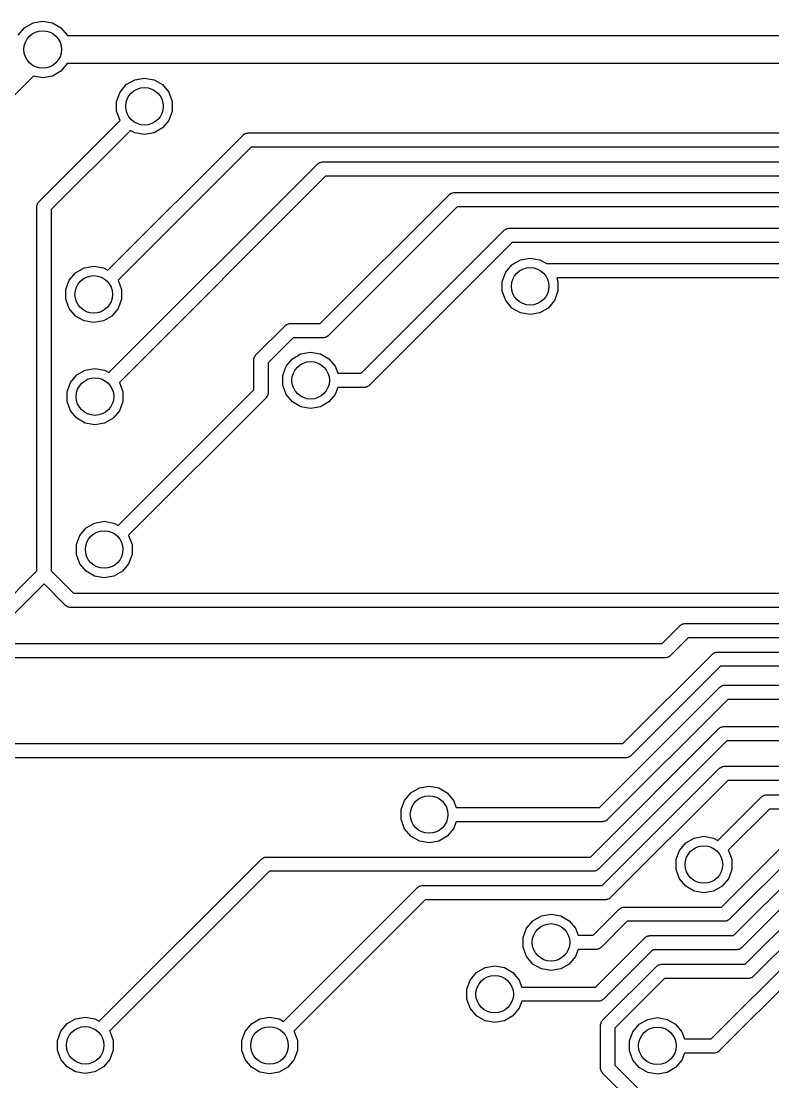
# Model space of a CAD drawing. Extents: x 0 to 100, y -163 to 0.
# Drawn here: x 21.77 to 29.78, y -81.92 to -70.61 of the extents above; entities that cross this region are included whole.
import ezdxf

# ---------------------------------------------------------------- set-up
doc = ezdxf.new("R2010")
doc.units = 0
doc.header["$MEASUREMENT"] = 0
doc.layers.add('BLACK', color=7, linetype='CONTINUOUS')

msp = doc.modelspace()

# ---------------------------------------------------------------- linework, layer by layer
at = {"layer": 'Black'}
for p, q in [((21.8097, -70.6807), (21.9003, -70.6284)), ((21.9003, -70.6284), (22.0033, -70.6103)), ((22.0033, -70.6103), (22.1063, -70.6284)), ((22.1063, -70.6284), (22.1969, -70.6807)), ((21.7425, -70.7608), (21.8097, -70.6807)), ((22.1969, -70.6807), (22.2641, -70.7608)), ((22.2641, -70.7608), (22.2643, -70.7614)), ((22.2643, -70.7614), (40.2545, -70.7614)), ((22.2641, -71.062), (22.1969, -71.1421)), ((22.2643, -71.0614), (22.2641, -71.062)), ((40.1924, -71.0614), (22.2643, -71.0614)), ((21.9047, -71.1952), (18.1134, -74.9864)), ((22.0033, -71.2125), (21.9047, -71.1952)), ((22.1063, -71.1944), (22.0033, -71.2125)), ((22.1969, -71.1421), (22.1063, -71.1944)), ((22.9844, -71.2343), (23.0874, -71.2162)), ((23.0874, -71.2162), (23.1904, -71.2343)), ((22.8266, -71.3667), (22.8938, -71.2866)), ((22.8938, -71.2866), (22.9844, -71.2343)), ((23.1904, -71.2343), (23.281, -71.2866)), ((23.281, -71.2866), (23.3482, -71.3667)), ((22.7908, -71.465), (22.8266, -71.3667)), ((23.3482, -71.3667), (23.384, -71.465)), ((22.7908, -71.5696), (22.7908, -71.465)), ((22.8266, -71.6679), (22.7908, -71.5696)), ((23.384, -71.5696), (23.3482, -71.6679)), ((23.384, -71.465), (23.384, -71.5696)), ((21.9641, -72.5328), (22.8277, -71.6692)), ((22.8277, -71.6692), (22.8266, -71.6679)), ((23.3482, -71.6679), (23.281, -71.748)), ((22.9386, -71.7738), (22.0942, -72.6183)), ((22.9844, -71.8003), (22.9386, -71.7738)), ((23.281, -71.748), (23.1904, -71.8003)), ((22.6957, -73.2661), (24.1376, -71.8242)), ((23.0874, -71.8184), (22.9844, -71.8003)), ((23.1904, -71.8003), (23.0874, -71.8184)), ((24.1376, -71.8242), (24.1403, -71.8222)), ((24.1403, -71.8222), (24.1425, -71.8197)), ((24.1425, -71.8197), (24.1511, -71.8147)), ((24.1511, -71.8147), (24.1593, -71.809)), ((24.1593, -71.809), (24.1625, -71.8081)), ((24.1625, -71.8081), (24.1654, -71.8064)), ((24.1654, -71.8064), (24.1752, -71.8047)), ((24.1752, -71.8047), (24.1848, -71.8021)), ((24.1848, -71.8021), (24.1882, -71.8024)), ((24.1882, -71.8024), (24.1915, -71.8018)), ((24.1915, -71.8018), (40.5141, -71.8018)), ((24.223, -71.9542), (22.8066, -73.3707)), ((40.4826, -71.9542), (24.223, -71.9542)), ((22.7086, -74.3556), (24.9315, -72.1326)), ((24.9315, -72.1326), (24.9343, -72.1307)), ((24.9343, -72.1307), (24.9364, -72.1281)), ((24.9364, -72.1281), (24.945, -72.1231)), ((24.945, -72.1231), (24.9532, -72.1174)), ((24.9532, -72.1174), (24.9564, -72.1166)), ((24.9564, -72.1166), (24.9593, -72.1149)), ((24.9593, -72.1149), (24.9691, -72.1132)), ((24.9691, -72.1132), (24.9788, -72.1106)), ((24.9788, -72.1106), (24.9821, -72.1109)), ((24.9821, -72.1109), (24.9854, -72.1103)), ((24.9854, -72.1103), (40.1154, -72.1103)), ((25.017, -72.2627), (22.8195, -74.4602)), ((40.0838, -72.2627), (25.017, -72.2627)), ((24.9592, -73.8339), (26.3331, -72.46)), ((26.3331, -72.46), (26.3359, -72.4581)), ((26.3359, -72.4581), (26.338, -72.4555)), ((26.338, -72.4555), (26.3466, -72.4506)), ((26.3466, -72.4506), (26.3548, -72.4449)), ((26.3548, -72.4449), (26.358, -72.444)), ((26.358, -72.444), (26.3609, -72.4423)), ((26.3609, -72.4423), (26.3707, -72.4406)), ((26.3707, -72.4406), (26.3803, -72.438)), ((26.3803, -72.438), (26.3837, -72.4383)), ((26.3837, -72.4383), (26.387, -72.4377)), ((26.387, -72.4377), (39.7359, -72.4377)), ((21.9418, -72.5867), (21.9424, -72.5834)), ((21.9418, -76.4698), (21.9418, -72.5867)), ((21.9421, -72.5801), (21.9447, -72.5704)), ((21.9424, -72.5834), (21.9421, -72.5801)), ((21.9447, -72.5704), (21.9464, -72.5606)), ((21.9464, -72.5606), (21.9481, -72.5577)), ((21.9481, -72.5577), (21.9489, -72.5545)), ((21.9489, -72.5545), (21.9547, -72.5463)), ((21.9547, -72.5463), (21.9596, -72.5377)), ((21.9596, -72.5377), (21.9622, -72.5356)), ((21.9622, -72.5356), (21.9641, -72.5328)), ((22.0942, -72.6183), (22.0942, -76.4698)), ((26.4186, -72.5901), (25.0447, -73.964)), ((39.7043, -72.5901), (26.4186, -72.5901)), ((25.3952, -74.3628), (26.9183, -72.8397)), ((26.9183, -72.8397), (26.9211, -72.8378)), ((26.9211, -72.8378), (26.9232, -72.8352)), ((26.9232, -72.8352), (26.9318, -72.8302)), ((26.9318, -72.8302), (26.94, -72.8245)), ((26.94, -72.8245), (26.9432, -72.8237)), ((26.9432, -72.8237), (26.9461, -72.822)), ((26.9461, -72.822), (26.9559, -72.8203)), ((26.9559, -72.8203), (26.9656, -72.8177)), ((26.9656, -72.8177), (26.9689, -72.818)), ((26.9689, -72.818), (26.9722, -72.8174)), ((26.9722, -72.8174), (39.4083, -72.8174)), ((27.0038, -72.9698), (25.4807, -74.4929)), ((39.3767, -72.9698), (27.0038, -72.9698)), ((27.093, -73.1542), (27.196, -73.1361)), ((27.196, -73.1361), (27.299, -73.1542)), ((22.3533, -73.2919), (22.4439, -73.2396)), ((22.4439, -73.2396), (22.5469, -73.2215)), ((22.5469, -73.2215), (22.6499, -73.2396)), ((22.6499, -73.2396), (22.6957, -73.2661)), ((26.9352, -73.2866), (27.0024, -73.2065)), ((27.0024, -73.2065), (27.093, -73.1542)), ((27.299, -73.1542), (27.3693, -73.1948)), ((27.3693, -73.1948), (39.2351, -73.1948)), ((22.2503, -73.4703), (22.2861, -73.372)), ((22.2861, -73.372), (22.3533, -73.2919)), ((22.8066, -73.3707), (22.8077, -73.372)), ((22.8077, -73.372), (22.8435, -73.4703)), ((26.8994, -73.3849), (26.9352, -73.2866)), ((39.2035, -73.3472), (27.4788, -73.3472)), ((27.4788, -73.3472), (27.4926, -73.3849)), ((22.2503, -73.5749), (22.2503, -73.4703)), ((22.8435, -73.4703), (22.8435, -73.5749)), ((26.8994, -73.4895), (26.8994, -73.3849)), ((26.9352, -73.5878), (26.8994, -73.4895)), ((27.4926, -73.4895), (27.4568, -73.5878)), ((27.4926, -73.3849), (27.4926, -73.4895)), ((22.2861, -73.6732), (22.2503, -73.5749)), ((22.8435, -73.5749), (22.8077, -73.6732)), ((27.0024, -73.6679), (26.9352, -73.5878)), ((27.4568, -73.5878), (27.3896, -73.6679)), ((22.3533, -73.7533), (22.2861, -73.6732)), ((22.8077, -73.6732), (22.7405, -73.7533)), ((27.093, -73.7202), (27.0024, -73.6679)), ((27.3896, -73.6679), (27.299, -73.7202)), ((22.4439, -73.8056), (22.3533, -73.7533)), ((22.5469, -73.8237), (22.4439, -73.8056)), ((22.6499, -73.8056), (22.5469, -73.8237)), ((22.7405, -73.7533), (22.6499, -73.8056)), ((27.196, -73.7383), (27.093, -73.7202)), ((27.299, -73.7202), (27.196, -73.7383)), ((24.275, -74.166), (24.5848, -73.8562)), ((24.5848, -73.8562), (24.5876, -73.8543)), ((24.5876, -73.8543), (24.5897, -73.8517)), ((24.5897, -73.8517), (24.5983, -73.8468)), ((24.5983, -73.8468), (24.6065, -73.841)), ((24.6065, -73.841), (24.6097, -73.8402)), ((24.6097, -73.8402), (24.6126, -73.8385)), ((24.6126, -73.8385), (24.6224, -73.8368)), ((24.6224, -73.8368), (24.6321, -73.8342)), ((24.6321, -73.8342), (24.6354, -73.8345)), ((24.6354, -73.8345), (24.6387, -73.8339)), ((24.6387, -73.8339), (24.9592, -73.8339)), ((24.6703, -73.9863), (24.4051, -74.2515)), ((24.9908, -73.9863), (24.6703, -73.9863)), ((24.9941, -73.9857), (24.9908, -73.9863)), ((24.9974, -73.986), (24.9941, -73.9857)), ((25.0071, -73.9834), (24.9974, -73.986)), ((25.0169, -73.9817), (25.0071, -73.9834)), ((25.0198, -73.98), (25.0169, -73.9817)), ((25.023, -73.9792), (25.0198, -73.98)), ((25.0312, -73.9734), (25.023, -73.9792)), ((25.0398, -73.9685), (25.0312, -73.9734)), ((25.0419, -73.9659), (25.0398, -73.9685)), ((25.0447, -73.964), (25.0419, -73.9659)), ((24.2656, -74.1795), (24.2705, -74.1709)), ((24.2705, -74.1709), (24.2731, -74.1688)), ((24.2731, -74.1688), (24.275, -74.166)), ((24.6642, -74.2083), (24.7548, -74.156)), ((24.7548, -74.156), (24.8578, -74.1379)), ((24.8578, -74.1379), (24.9608, -74.156)), ((24.9608, -74.156), (25.0514, -74.2083)), ((24.2527, -74.2199), (24.2533, -74.2166)), ((24.2527, -74.5404), (24.2527, -74.2199)), ((24.253, -74.2133), (24.2556, -74.2036)), ((24.2533, -74.2166), (24.253, -74.2133)), ((24.2556, -74.2036), (24.2573, -74.1938)), ((24.2573, -74.1938), (24.259, -74.1909)), ((24.259, -74.1909), (24.2598, -74.1877)), ((24.2598, -74.1877), (24.2656, -74.1795)), ((24.4051, -74.2515), (24.4051, -74.572)), ((24.597, -74.2884), (24.6642, -74.2083)), ((25.0514, -74.2083), (25.1186, -74.2884)), ((22.299, -74.4615), (22.3662, -74.3814)), ((22.3662, -74.3814), (22.4568, -74.3291)), ((22.4568, -74.3291), (22.5598, -74.311)), ((22.5598, -74.311), (22.6628, -74.3291)), ((22.6628, -74.3291), (22.7086, -74.3556)), ((24.5612, -74.3867), (24.597, -74.2884)), ((24.5612, -74.4913), (24.5612, -74.3867)), ((25.1186, -74.2884), (25.1457, -74.3628)), ((25.1457, -74.3628), (25.3952, -74.3628)), ((22.2632, -74.5598), (22.299, -74.4615)), ((22.8195, -74.4602), (22.8206, -74.4615)), ((22.8206, -74.4615), (22.8564, -74.5598)), ((24.597, -74.5896), (24.5612, -74.4913)), ((25.4529, -74.5106), (25.4431, -74.5123)), ((25.4558, -74.5089), (25.4529, -74.5106)), ((25.459, -74.5081), (25.4558, -74.5089)), ((25.4672, -74.5023), (25.459, -74.5081)), ((25.4758, -74.4974), (25.4672, -74.5023)), ((25.4779, -74.4948), (25.4758, -74.4974)), ((25.4807, -74.4929), (25.4779, -74.4948)), ((22.2632, -74.6644), (22.2632, -74.5598)), ((22.8069, -75.9863), (24.2527, -74.5404)), ((22.8564, -74.5598), (22.8564, -74.6644)), ((24.3847, -74.6231), (24.3828, -74.6259)), ((24.3873, -74.621), (24.3847, -74.6231)), ((24.3922, -74.6124), (24.3873, -74.621)), ((24.398, -74.6042), (24.3922, -74.6124)), ((24.3988, -74.601), (24.398, -74.6042)), ((24.4005, -74.5981), (24.3988, -74.601)), ((24.4022, -74.5883), (24.4005, -74.5981)), ((24.4048, -74.5786), (24.4022, -74.5883)), ((24.4051, -74.572), (24.4045, -74.5753)), ((24.4045, -74.5753), (24.4048, -74.5786)), ((24.6642, -74.6697), (24.597, -74.5896)), ((25.1186, -74.5896), (25.0514, -74.6697)), ((25.1457, -74.5152), (25.1186, -74.5896)), ((25.4268, -74.5152), (25.1457, -74.5152)), ((25.4301, -74.5146), (25.4268, -74.5152)), ((25.4334, -74.5149), (25.4301, -74.5146)), ((25.4431, -74.5123), (25.4334, -74.5149)), ((22.299, -74.7627), (22.2632, -74.6644)), ((22.8564, -74.6644), (22.8206, -74.7627)), ((24.3828, -74.6259), (22.9178, -76.0909)), ((24.7548, -74.722), (24.6642, -74.6697)), ((24.8578, -74.7401), (24.7548, -74.722)), ((24.9608, -74.722), (24.8578, -74.7401)), ((25.0514, -74.6697), (24.9608, -74.722)), ((22.3662, -74.8428), (22.299, -74.7627)), ((22.4568, -74.8951), (22.3662, -74.8428)), ((22.7534, -74.8428), (22.6628, -74.8951)), ((22.8206, -74.7627), (22.7534, -74.8428)), ((22.5598, -74.9132), (22.4568, -74.8951)), ((22.6628, -74.8951), (22.5598, -74.9132)), ((22.4645, -76.0121), (22.5551, -75.9598)), ((22.5551, -75.9598), (22.6581, -75.9417)), ((22.6581, -75.9417), (22.7611, -75.9598)), ((22.7611, -75.9598), (22.8069, -75.9863)), ((22.3615, -76.1905), (22.3973, -76.0922)), ((22.3973, -76.0922), (22.4645, -76.0121)), ((22.9178, -76.0909), (22.9189, -76.0922)), ((22.9189, -76.0922), (22.9547, -76.1905)), ((22.3615, -76.2951), (22.3615, -76.1905)), ((22.9547, -76.1905), (22.9547, -76.2951)), ((22.3973, -76.3934), (22.3615, -76.2951)), ((22.9547, -76.2951), (22.9189, -76.3934)), ((22.4645, -76.4735), (22.3973, -76.3934)), ((22.9189, -76.3934), (22.8517, -76.4735)), ((21.5258, -76.8858), (21.9418, -76.4698)), ((22.0942, -76.4698), (22.3322, -76.7078)), ((22.5551, -76.5258), (22.4645, -76.4735)), ((22.6581, -76.5439), (22.5551, -76.5258)), ((22.7611, -76.5258), (22.6581, -76.5439)), ((22.8517, -76.4735), (22.7611, -76.5258)), ((22.018, -76.6092), (21.6113, -77.0159)), ((22.2467, -76.8379), (22.018, -76.6092)), ((22.3322, -76.7078), (38.5246, -76.7078)), ((22.2495, -76.8398), (22.2467, -76.8379)), ((22.2516, -76.8424), (22.2495, -76.8398)), ((22.2602, -76.8473), (22.2516, -76.8424)), ((22.2684, -76.8531), (22.2602, -76.8473)), ((22.2716, -76.8539), (22.2684, -76.8531)), ((22.2745, -76.8556), (22.2716, -76.8539)), ((22.2843, -76.8573), (22.2745, -76.8556)), ((22.294, -76.8599), (22.2843, -76.8573)), ((22.2973, -76.8596), (22.294, -76.8599)), ((22.3006, -76.8602), (22.2973, -76.8596)), ((38.5562, -76.8602), (22.3006, -76.8602)), ((28.6021, -77.2458), (28.7955, -77.0524)), ((28.7955, -77.0524), (28.7983, -77.0505)), ((28.7983, -77.0505), (28.8004, -77.0479)), ((28.8004, -77.0479), (28.809, -77.0429)), ((28.809, -77.0429), (28.8172, -77.0372)), ((28.8172, -77.0372), (28.8204, -77.0364)), ((28.8204, -77.0364), (28.8233, -77.0347)), ((28.8233, -77.0347), (28.8331, -77.033)), ((28.8331, -77.033), (28.8428, -77.0304)), ((28.8428, -77.0304), (28.8461, -77.0307)), ((28.8461, -77.0307), (28.8494, -77.0301)), ((28.8494, -77.0301), (38.634, -77.0301)), ((28.881, -77.1825), (28.6876, -77.3759)), ((38.6656, -77.1825), (28.881, -77.1825)), ((20.5329, -77.2458), (28.6021, -77.2458)), ((29.1751, -77.3382), (29.1848, -77.3356)), ((29.1848, -77.3356), (29.1881, -77.3359)), ((29.1881, -77.3359), (29.1914, -77.3353)), ((29.1914, -77.3353), (39.0716, -77.3353)), ((28.6337, -77.3982), (20.5645, -77.3982)), ((28.1846, -78.3105), (29.1375, -77.3576)), ((28.637, -77.3976), (28.6337, -77.3982)), ((28.6403, -77.3979), (28.637, -77.3976)), ((28.65, -77.3953), (28.6403, -77.3979)), ((28.6598, -77.3936), (28.65, -77.3953)), ((28.6627, -77.3919), (28.6598, -77.3936)), ((28.6659, -77.3911), (28.6627, -77.3919)), ((28.6741, -77.3853), (28.6659, -77.3911)), ((28.6827, -77.3804), (28.6741, -77.3853)), ((28.6848, -77.3778), (28.6827, -77.3804)), ((28.6876, -77.3759), (28.6848, -77.3778)), ((29.1375, -77.3576), (29.1403, -77.3557)), ((29.1403, -77.3557), (29.1424, -77.3531)), ((29.1424, -77.3531), (29.151, -77.3481)), ((29.151, -77.3481), (29.1592, -77.3424)), ((29.1592, -77.3424), (29.1624, -77.3416)), ((29.1624, -77.3416), (29.1653, -77.3399)), ((29.1653, -77.3399), (29.1751, -77.3382)), ((29.223, -77.4877), (28.2701, -78.4406)), ((39.1032, -77.4877), (29.223, -77.4877)), ((27.9351, -78.9917), (29.217, -77.7098)), ((29.217, -77.7098), (29.2198, -77.7079)), ((29.2198, -77.7079), (29.2219, -77.7053)), ((29.2219, -77.7053), (29.2305, -77.7004)), ((29.2305, -77.7004), (29.2387, -77.6946)), ((29.2387, -77.6946), (29.2419, -77.6938)), ((29.2419, -77.6938), (29.2448, -77.6921)), ((29.2448, -77.6921), (29.2546, -77.6904)), ((29.2546, -77.6904), (29.2643, -77.6878)), ((29.2643, -77.6878), (29.2676, -77.6881)), ((29.2676, -77.6881), (29.2709, -77.6875)), ((29.2709, -77.6875), (39.4266, -77.6875)), ((29.3025, -77.8399), (28.0206, -79.1218)), ((39.4582, -77.8399), (29.3025, -77.8399)), ((29.2451, -78.1315), (29.2547, -78.1289)), ((29.2547, -78.1289), (29.2581, -78.1292)), ((29.2581, -78.1292), (29.2614, -78.1286)), ((29.2614, -78.1286), (39.6925, -78.1286)), ((27.8378, -79.5206), (29.2075, -78.151)), ((29.2075, -78.151), (29.2102, -78.149)), ((29.2102, -78.149), (29.2124, -78.1465)), ((29.2124, -78.1465), (29.221, -78.1415)), ((29.221, -78.1415), (29.2292, -78.1358)), ((29.2292, -78.1358), (29.2324, -78.1349)), ((29.2324, -78.1349), (29.2353, -78.1332)), ((29.2353, -78.1332), (29.2451, -78.1315)), ((21.5038, -78.3105), (28.1846, -78.3105)), ((29.2929, -78.281), (27.9233, -79.6507)), ((39.7241, -78.281), (29.2929, -78.281)), ((28.2162, -78.4629), (21.5354, -78.4629)), ((28.2195, -78.4623), (28.2162, -78.4629)), ((28.2228, -78.4626), (28.2195, -78.4623)), ((28.2325, -78.46), (28.2228, -78.4626)), ((28.2423, -78.4583), (28.2325, -78.46)), ((28.2452, -78.4566), (28.2423, -78.4583)), ((28.2484, -78.4558), (28.2452, -78.4566)), ((28.2566, -78.45), (28.2484, -78.4558)), ((28.2652, -78.4451), (28.2566, -78.45)), ((28.2673, -78.4425), (28.2652, -78.4451)), ((28.2701, -78.4406), (28.2673, -78.4425)), ((27.9643, -79.8257), (29.2149, -78.5751)), ((29.2149, -78.5751), (29.2177, -78.5732)), ((29.2177, -78.5732), (29.2198, -78.5706)), ((29.2198, -78.5706), (29.2284, -78.5656)), ((29.2284, -78.5656), (29.2366, -78.5599)), ((29.2366, -78.5599), (29.2398, -78.5591)), ((29.2398, -78.5591), (29.2427, -78.5574)), ((29.2427, -78.5574), (29.2525, -78.5557)), ((29.2525, -78.5557), (29.2622, -78.5531)), ((29.2622, -78.5531), (29.2655, -78.5534)), ((29.2655, -78.5534), (29.2688, -78.5528)), ((29.2688, -78.5528), (39.9755, -78.5528)), ((25.9256, -78.8372), (26.0162, -78.7849)), ((26.0162, -78.7849), (26.1192, -78.7668)), ((26.1192, -78.7668), (26.2222, -78.7849)), ((26.2222, -78.7849), (26.3128, -78.8372)), ((29.3004, -78.7052), (28.0498, -79.9558)), ((40.0071, -78.7052), (29.3004, -78.7052)), ((25.8226, -79.0156), (25.8584, -78.9173)), ((25.8584, -78.9173), (25.9256, -78.8372)), ((26.3128, -78.8372), (26.38, -78.9173)), ((26.38, -78.9173), (26.4071, -78.9917)), ((29.1959, -79.3446), (29.6602, -78.8802)), ((29.6602, -78.8802), (29.663, -78.8783)), ((29.663, -78.8783), (29.6651, -78.8757)), ((29.6651, -78.8757), (29.6737, -78.8708)), ((29.6737, -78.8708), (29.6819, -78.865)), ((29.6819, -78.865), (29.6851, -78.8642)), ((29.6851, -78.8642), (29.688, -78.8625)), ((29.688, -78.8625), (29.6978, -78.8608)), ((29.6978, -78.8608), (29.7075, -78.8582)), ((29.7075, -78.8582), (29.7108, -78.8585)), ((29.7108, -78.8585), (29.7141, -78.8579)), ((29.7141, -78.8579), (40.3774, -78.8579)), ((25.8226, -79.1202), (25.8226, -79.0156)), ((26.4071, -78.9917), (27.9351, -78.9917)), ((29.7457, -79.0103), (29.3068, -79.4492)), ((40.409, -79.0103), (29.7457, -79.0103)), ((25.8584, -79.2185), (25.8226, -79.1202)), ((26.4071, -79.1441), (26.38, -79.2185)), ((27.9667, -79.1441), (26.4071, -79.1441)), ((27.97, -79.1435), (27.9667, -79.1441)), ((27.9733, -79.1438), (27.97, -79.1435)), ((27.983, -79.1412), (27.9733, -79.1438)), ((27.9928, -79.1395), (27.983, -79.1412)), ((27.9957, -79.1378), (27.9928, -79.1395)), ((27.9989, -79.137), (27.9957, -79.1378)), ((28.0071, -79.1312), (27.9989, -79.137)), ((28.0157, -79.1263), (28.0071, -79.1312)), ((28.0178, -79.1237), (28.0157, -79.1263)), ((28.0206, -79.1218), (28.0178, -79.1237)), ((25.9256, -79.2986), (25.8584, -79.2185)), ((26.38, -79.2185), (26.3128, -79.2986)), ((29.2347, -80.0538), (30.1032, -79.1853)), ((26.0162, -79.3509), (25.9256, -79.2986)), ((26.1192, -79.369), (26.0162, -79.3509)), ((26.2222, -79.3509), (26.1192, -79.369)), ((26.3128, -79.2986), (26.2222, -79.3509)), ((28.7863, -79.4505), (28.8535, -79.3704)), ((28.8535, -79.3704), (28.9441, -79.3181)), ((28.9441, -79.3181), (29.0471, -79.3)), ((29.0471, -79.3), (29.1501, -79.3181)), ((29.1501, -79.3181), (29.1959, -79.3446)), ((30.1887, -79.3154), (29.3202, -80.1839)), ((28.7505, -79.5488), (28.7863, -79.4505)), ((29.3068, -79.4492), (29.3079, -79.4505)), ((29.3079, -79.4505), (29.3437, -79.5488)), ((22.6046, -81.2715), (24.3331, -79.5429)), ((24.3331, -79.5429), (24.3359, -79.541)), ((24.3359, -79.541), (24.338, -79.5384)), ((24.338, -79.5384), (24.3466, -79.5335)), ((24.3466, -79.5335), (24.3548, -79.5277)), ((24.3548, -79.5277), (24.358, -79.5269)), ((24.358, -79.5269), (24.3609, -79.5252)), ((24.3609, -79.5252), (24.3707, -79.5235)), ((24.3707, -79.5235), (24.3804, -79.5209)), ((24.3804, -79.5209), (24.3837, -79.5212)), ((24.3837, -79.5212), (24.387, -79.5206)), ((24.387, -79.5206), (27.8378, -79.5206)), ((28.7505, -79.6534), (28.7505, -79.5488)), ((29.3437, -79.5488), (29.3437, -79.6534)), ((29.3611, -80.3589), (30.1926, -79.5274)), ((24.4186, -79.673), (22.7155, -81.3761)), ((27.8694, -79.673), (24.4186, -79.673)), ((27.8727, -79.6724), (27.8694, -79.673)), ((27.876, -79.6727), (27.8727, -79.6724)), ((27.8857, -79.6701), (27.876, -79.6727)), ((27.8955, -79.6684), (27.8857, -79.6701)), ((27.8984, -79.6667), (27.8955, -79.6684)), ((27.9016, -79.6659), (27.8984, -79.6667)), ((27.9098, -79.6601), (27.9016, -79.6659)), ((27.9184, -79.6552), (27.9098, -79.6601)), ((27.9205, -79.6526), (27.9184, -79.6552)), ((27.9233, -79.6507), (27.9205, -79.6526)), ((28.7863, -79.7517), (28.7505, -79.6534)), ((29.3437, -79.6534), (29.3079, -79.7517)), ((30.2781, -79.6575), (29.4466, -80.489)), ((28.8535, -79.8318), (28.7863, -79.7517)), ((29.3079, -79.7517), (29.2407, -79.8318)), ((24.5686, -81.2732), (25.9937, -79.848)), ((25.9937, -79.848), (25.9965, -79.8461)), ((25.9965, -79.8461), (25.9986, -79.8435)), ((25.9986, -79.8435), (26.0072, -79.8385)), ((26.0072, -79.8385), (26.0154, -79.8328)), ((26.0154, -79.8328), (26.0186, -79.832)), ((26.0186, -79.832), (26.0215, -79.8303)), ((26.0215, -79.8303), (26.0313, -79.8286)), ((26.0313, -79.8286), (26.041, -79.826)), ((26.041, -79.826), (26.0443, -79.8263)), ((26.0443, -79.8263), (26.0476, -79.8257)), ((26.0476, -79.8257), (27.9643, -79.8257)), ((28.9441, -79.8841), (28.8535, -79.8318)), ((29.0471, -79.9022), (28.9441, -79.8841)), ((29.1501, -79.8841), (29.0471, -79.9022)), ((29.2407, -79.8318), (29.1501, -79.8841)), ((29.4876, -80.664), (30.2707, -79.8809)), ((26.0792, -79.9781), (24.6795, -81.3778)), ((27.9959, -79.9781), (26.0792, -79.9781)), ((27.9992, -79.9775), (27.9959, -79.9781)), ((28.0025, -79.9778), (27.9992, -79.9775)), ((28.0122, -79.9752), (28.0025, -79.9778)), ((28.022, -79.9735), (28.0122, -79.9752)), ((28.0249, -79.9718), (28.022, -79.9735)), ((28.0281, -79.971), (28.0249, -79.9718)), ((28.0363, -79.9652), (28.0281, -79.971)), ((28.0449, -79.9603), (28.0363, -79.9652)), ((28.047, -79.9577), (28.0449, -79.9603)), ((28.0498, -79.9558), (28.047, -79.9577)), ((30.3562, -80.011), (29.5731, -80.7941)), ((27.2246, -80.2002), (27.3152, -80.1479)), ((27.3152, -80.1479), (27.4182, -80.1298)), ((27.4182, -80.1298), (27.5212, -80.1479)), ((27.5212, -80.1479), (27.6118, -80.2002)), ((27.8664, -80.3547), (28.145, -80.0761)), ((28.145, -80.0761), (28.1477, -80.0742)), ((28.1477, -80.0742), (28.1499, -80.0716)), ((28.1499, -80.0716), (28.1585, -80.0666)), ((28.1585, -80.0666), (28.1667, -80.0609)), ((28.1667, -80.0609), (28.1699, -80.0601)), ((28.1699, -80.0601), (28.1728, -80.0584)), ((28.1728, -80.0584), (28.1826, -80.0567)), ((28.1826, -80.0567), (28.1922, -80.0541)), ((28.1922, -80.0541), (28.1956, -80.0544)), ((28.1956, -80.0544), (28.1989, -80.0538)), ((28.1989, -80.0538), (29.2347, -80.0538)), ((27.1574, -80.2803), (27.2246, -80.2002)), ((27.6118, -80.2002), (27.679, -80.2803)), ((28.2304, -80.2062), (27.9518, -80.4848)), ((29.2663, -80.2062), (28.2304, -80.2062)), ((29.1253, -81.458), (30.3488, -80.2345)), ((29.2696, -80.2056), (29.2663, -80.2062)), ((29.2729, -80.2059), (29.2696, -80.2056)), ((29.2826, -80.2033), (29.2729, -80.2059)), ((29.2924, -80.2016), (29.2826, -80.2033)), ((29.2953, -80.1999), (29.2924, -80.2016)), ((29.2985, -80.1991), (29.2953, -80.1999)), ((29.3067, -80.1933), (29.2985, -80.1991)), ((29.3153, -80.1884), (29.3067, -80.1933)), ((29.3174, -80.1858), (29.3153, -80.1884)), ((29.3202, -80.1839), (29.3174, -80.1858)), ((27.1216, -80.3786), (27.1574, -80.2803)), ((27.1216, -80.4832), (27.1216, -80.3786)), ((27.679, -80.2803), (27.7061, -80.3547)), ((27.7061, -80.3547), (27.8664, -80.3547)), ((27.8915, -80.9066), (28.4169, -80.3812)), ((28.4169, -80.3812), (28.4197, -80.3793)), ((28.4197, -80.3793), (28.4218, -80.3767)), ((28.4218, -80.3767), (28.4304, -80.3717)), ((28.4304, -80.3717), (28.4386, -80.366)), ((28.4386, -80.366), (28.4418, -80.3652)), ((28.4418, -80.3652), (28.4447, -80.3635)), ((28.4447, -80.3635), (28.4545, -80.3618)), ((28.4545, -80.3618), (28.4642, -80.3592)), ((28.4642, -80.3592), (28.4675, -80.3595)), ((28.4675, -80.3595), (28.4708, -80.3589)), ((28.4708, -80.3589), (29.3611, -80.3589)), ((30.4343, -80.3646), (29.2108, -81.5881)), ((27.1574, -80.5815), (27.1216, -80.4832)), ((27.924, -80.5025), (27.9142, -80.5042)), ((27.9269, -80.5008), (27.924, -80.5025)), ((27.9302, -80.5), (27.9269, -80.5008)), ((27.9383, -80.4942), (27.9302, -80.5)), ((27.9469, -80.4893), (27.9383, -80.4942)), ((27.9491, -80.4867), (27.9469, -80.4893)), ((27.9518, -80.4848), (27.9491, -80.4867)), ((29.4331, -80.4984), (29.4249, -80.5042)), ((29.4417, -80.4935), (29.4331, -80.4984)), ((29.4438, -80.4909), (29.4417, -80.4935)), ((29.4466, -80.489), (29.4438, -80.4909)), ((27.2246, -80.6616), (27.1574, -80.5815)), ((27.679, -80.5815), (27.6118, -80.6616)), ((27.7061, -80.5071), (27.679, -80.5815)), ((27.898, -80.5071), (27.7061, -80.5071)), ((27.9013, -80.5065), (27.898, -80.5071)), ((27.9046, -80.5068), (27.9013, -80.5065)), ((27.9142, -80.5042), (27.9046, -80.5068)), ((28.5024, -80.5113), (27.977, -81.0367)), ((29.3927, -80.5113), (28.5024, -80.5113)), ((29.396, -80.5107), (29.3927, -80.5113)), ((29.3993, -80.511), (29.396, -80.5107)), ((29.409, -80.5084), (29.3993, -80.511)), ((29.4188, -80.5067), (29.409, -80.5084)), ((29.4217, -80.505), (29.4188, -80.5067)), ((29.4249, -80.5042), (29.4217, -80.505)), ((26.6246, -80.7521), (26.7152, -80.6998)), ((26.7152, -80.6998), (26.8182, -80.6817)), ((26.8182, -80.6817), (26.9212, -80.6998)), ((26.9212, -80.6998), (27.0118, -80.7521)), ((27.3152, -80.7139), (27.2246, -80.6616)), ((27.4182, -80.732), (27.3152, -80.7139)), ((27.5212, -80.7139), (27.4182, -80.732)), ((27.6118, -80.6616), (27.5212, -80.7139)), ((27.9685, -81.2612), (28.5434, -80.6863)), ((28.5434, -80.6863), (28.5462, -80.6844)), ((28.5462, -80.6844), (28.5483, -80.6818)), ((28.5483, -80.6818), (28.5569, -80.6769)), ((28.5569, -80.6769), (28.5651, -80.6711)), ((28.5651, -80.6711), (28.5683, -80.6703)), ((28.5683, -80.6703), (28.5712, -80.6686)), ((28.5712, -80.6686), (28.581, -80.6669)), ((28.581, -80.6669), (28.5907, -80.6643)), ((28.5907, -80.6643), (28.594, -80.6646)), ((28.594, -80.6646), (28.5973, -80.664)), ((28.5973, -80.664), (29.4876, -80.664)), ((26.5216, -80.9305), (26.5574, -80.8322)), ((26.5574, -80.8322), (26.6246, -80.7521)), ((27.0118, -80.7521), (27.079, -80.8322)), ((27.079, -80.8322), (27.1061, -80.9066)), ((28.6289, -80.8164), (28.0986, -81.3467)), ((29.5192, -80.8164), (28.6289, -80.8164)), ((29.5225, -80.8158), (29.5192, -80.8164)), ((29.5258, -80.8161), (29.5225, -80.8158)), ((29.5355, -80.8135), (29.5258, -80.8161)), ((29.5453, -80.8118), (29.5355, -80.8135)), ((29.5482, -80.8101), (29.5453, -80.8118)), ((29.5514, -80.8093), (29.5482, -80.8101)), ((29.5596, -80.8035), (29.5514, -80.8093)), ((29.5682, -80.7986), (29.5596, -80.8035)), ((29.5703, -80.796), (29.5682, -80.7986)), ((29.5731, -80.7941), (29.5703, -80.796)), ((26.5216, -81.0351), (26.5216, -80.9305)), ((27.1061, -80.9066), (27.8915, -80.9066)), ((26.5574, -81.1334), (26.5216, -81.0351)), ((27.1061, -81.059), (27.079, -81.1334)), ((27.9231, -81.059), (27.1061, -81.059)), ((27.9264, -81.0584), (27.9231, -81.059)), ((27.9297, -81.0587), (27.9264, -81.0584)), ((27.9394, -81.0561), (27.9297, -81.0587)), ((27.9492, -81.0544), (27.9394, -81.0561)), ((27.9521, -81.0527), (27.9492, -81.0544)), ((27.9553, -81.0519), (27.9521, -81.0527)), ((27.9635, -81.0461), (27.9553, -81.0519)), ((27.9721, -81.0412), (27.9635, -81.0461)), ((27.9742, -81.0386), (27.9721, -81.0412)), ((27.977, -81.0367), (27.9742, -81.0386)), ((26.6246, -81.2135), (26.5574, -81.1334)), ((27.079, -81.1334), (27.0118, -81.2135)), ((22.2622, -81.2973), (22.3528, -81.245)), ((22.3528, -81.245), (22.4558, -81.2269)), ((22.4558, -81.2269), (22.5588, -81.245)), ((22.5588, -81.245), (22.6046, -81.2715)), ((24.2262, -81.299), (24.3168, -81.2467)), ((24.3168, -81.2467), (24.4198, -81.2286)), ((24.4198, -81.2286), (24.5228, -81.2467)), ((24.5228, -81.2467), (24.5686, -81.2732)), ((26.7152, -81.2658), (26.6246, -81.2135)), ((26.8182, -81.2839), (26.7152, -81.2658)), ((26.9212, -81.2658), (26.8182, -81.2839)), ((27.0118, -81.2135), (26.9212, -81.2658)), ((27.9491, -81.2988), (27.9508, -81.289)), ((27.9508, -81.289), (27.9525, -81.2861)), ((27.9525, -81.2861), (27.9533, -81.2829)), ((27.9533, -81.2829), (27.9591, -81.2747)), ((27.9591, -81.2747), (27.964, -81.2661)), ((27.964, -81.2661), (27.9666, -81.264)), ((27.9666, -81.264), (27.9685, -81.2612)), ((28.3577, -81.3035), (28.4483, -81.2512)), ((28.4483, -81.2512), (28.5513, -81.2331)), ((28.5513, -81.2331), (28.6543, -81.2512)), ((28.6543, -81.2512), (28.7449, -81.3035)), ((22.1592, -81.4757), (22.195, -81.3774)), ((22.195, -81.3774), (22.2622, -81.2973)), ((22.7155, -81.3761), (22.7166, -81.3774)), ((22.7166, -81.3774), (22.7524, -81.4757)), ((24.1232, -81.4774), (24.159, -81.3791)), ((24.159, -81.3791), (24.2262, -81.299)), ((24.6795, -81.3778), (24.6806, -81.3791)), ((24.6806, -81.3791), (24.7164, -81.4774)), ((27.9462, -81.3151), (27.9468, -81.3118)), ((27.9462, -81.7698), (27.9462, -81.3151)), ((27.9465, -81.3085), (27.9491, -81.2988)), ((27.9468, -81.3118), (27.9465, -81.3085)), ((28.0986, -81.3467), (28.0986, -81.7382)), ((28.2547, -81.4819), (28.2905, -81.3836)), ((28.2905, -81.3836), (28.3577, -81.3035)), ((28.7449, -81.3035), (28.8121, -81.3836)), ((28.8121, -81.3836), (28.8392, -81.458)), ((22.1592, -81.5803), (22.1592, -81.4757)), ((22.7524, -81.4757), (22.7524, -81.5803)), ((24.1232, -81.582), (24.1232, -81.4774)), ((24.7164, -81.4774), (24.7164, -81.582)), ((28.2547, -81.5865), (28.2547, -81.4819)), ((28.8392, -81.458), (29.1253, -81.458)), ((22.195, -81.6786), (22.1592, -81.5803)), ((22.7524, -81.5803), (22.7166, -81.6786)), ((24.159, -81.6803), (24.1232, -81.582)), ((24.7164, -81.582), (24.6806, -81.6803)), ((28.2905, -81.6848), (28.2547, -81.5865)), ((28.8392, -81.6104), (28.8121, -81.6848)), ((29.1569, -81.6104), (28.8392, -81.6104)), ((29.1602, -81.6098), (29.1569, -81.6104)), ((29.1635, -81.6101), (29.1602, -81.6098)), ((29.1732, -81.6075), (29.1635, -81.6101)), ((29.183, -81.6058), (29.1732, -81.6075)), ((29.1859, -81.6041), (29.183, -81.6058)), ((29.1891, -81.6033), (29.1859, -81.6041)), ((29.1973, -81.5975), (29.1891, -81.6033)), ((29.2059, -81.5926), (29.1973, -81.5975)), ((29.208, -81.59), (29.2059, -81.5926)), ((29.2108, -81.5881), (29.208, -81.59)), ((22.2622, -81.7587), (22.195, -81.6786)), ((22.7166, -81.6786), (22.6494, -81.7587)), ((24.2262, -81.7604), (24.159, -81.6803)), ((24.6806, -81.6803), (24.6134, -81.7604)), ((28.0986, -81.7382), (28.359, -81.9986)), ((28.3577, -81.7649), (28.2905, -81.6848)), ((28.8121, -81.6848), (28.7449, -81.7649)), ((22.3528, -81.811), (22.2622, -81.7587)), ((22.4558, -81.8291), (22.3528, -81.811)), ((22.5588, -81.811), (22.4558, -81.8291)), ((22.6494, -81.7587), (22.5588, -81.811)), ((24.3168, -81.8127), (24.2262, -81.7604)), ((24.4198, -81.8308), (24.3168, -81.8127)), ((24.5228, -81.8127), (24.4198, -81.8308)), ((24.6134, -81.7604), (24.5228, -81.8127)), ((27.9468, -81.7731), (27.9462, -81.7698)), ((27.9465, -81.7764), (27.9468, -81.7731)), ((27.9491, -81.7861), (27.9465, -81.7764)), ((27.9508, -81.7959), (27.9491, -81.7861)), ((27.9525, -81.7988), (27.9508, -81.7959)), ((27.9533, -81.802), (27.9525, -81.7988)), ((27.9591, -81.8102), (27.9533, -81.802)), ((27.964, -81.8188), (27.9591, -81.8102)), ((27.9666, -81.8209), (27.964, -81.8188)), ((27.9685, -81.8237), (27.9666, -81.8209)), ((28.2735, -82.1287), (27.9685, -81.8237)), ((28.4483, -81.8172), (28.3577, -81.7649)), ((28.5513, -81.8353), (28.4483, -81.8172)), ((28.6543, -81.8172), (28.5513, -81.8353)), ((28.7449, -81.7649), (28.6543, -81.8172))]:
    msp.add_line(p, q, dxfattribs=at)
for centre in [(22.0033, -70.9114), (23.0874, -71.5173), (27.196, -73.4372), (22.5469, -73.5226), (24.8578, -74.439), (22.5598, -74.6121), (22.6581, -76.2428), (26.1192, -79.0679), (29.0471, -79.6011), (27.4182, -80.4309), (26.8182, -80.9828), (22.4558, -81.528), (24.4198, -81.5297), (28.5513, -81.5342)]:
    msp.add_circle(centre, 0.2, dxfattribs=at)

doc.saveas('drawing.dxf')
